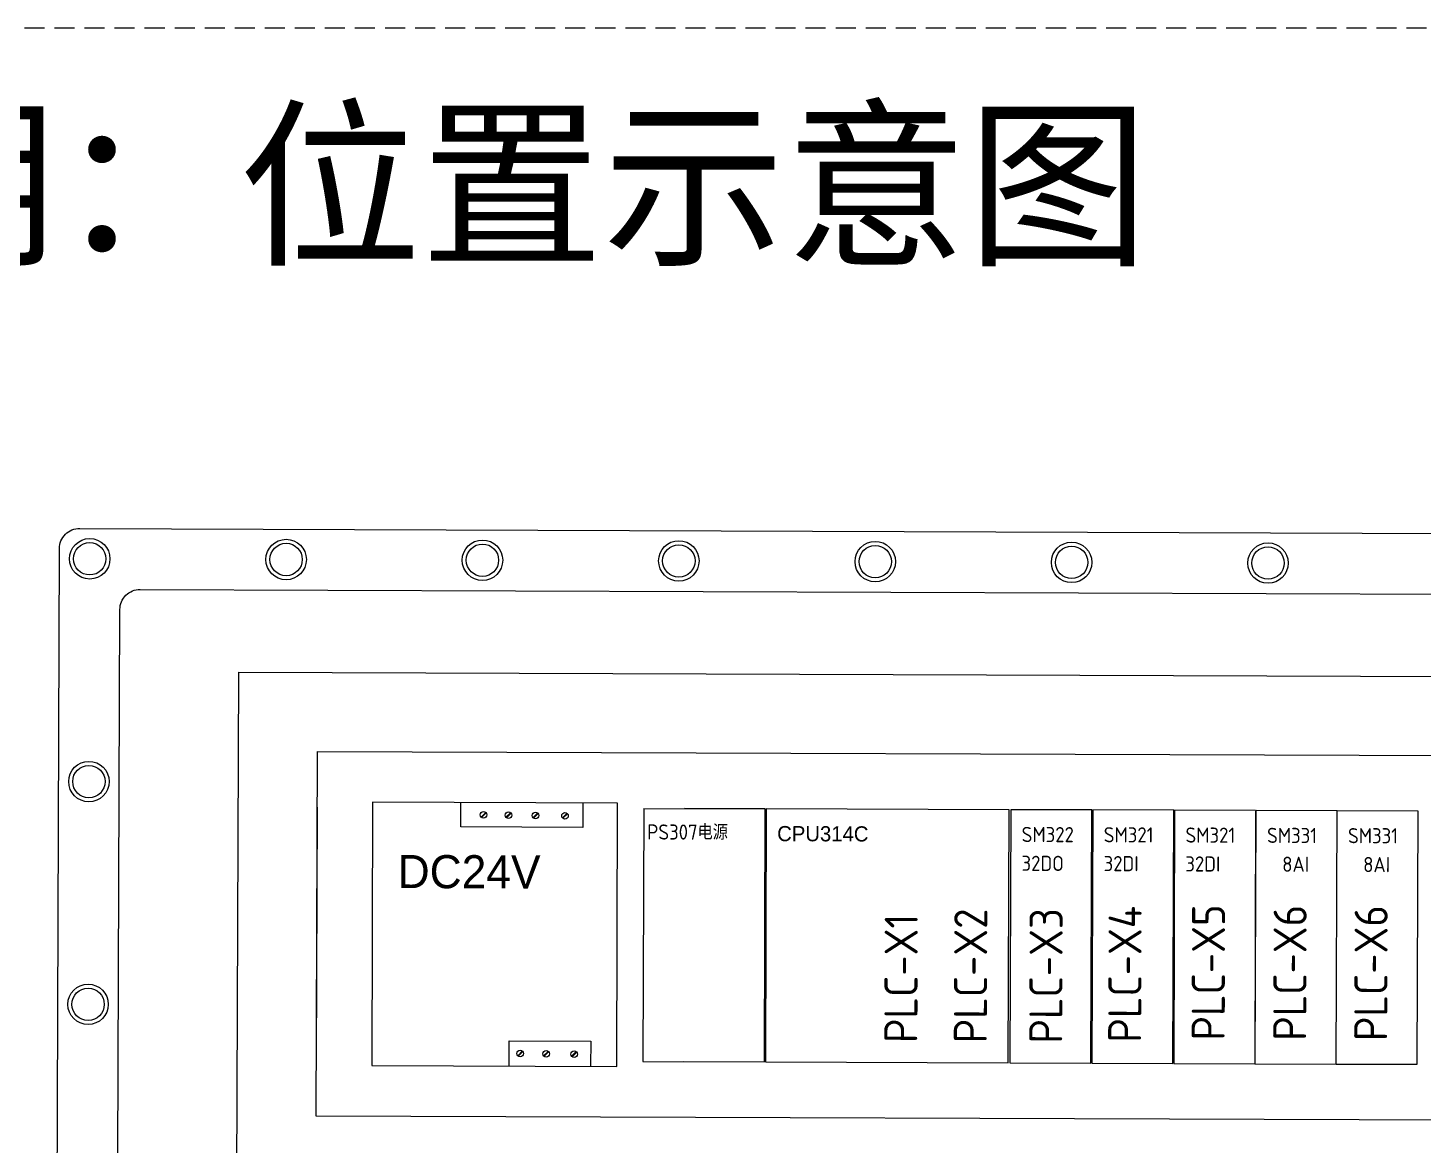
# Model space of a CAD drawing. Header units: millimetres. Extents: x 32721 to 103787, y 57624 to 127312.
# Drawn here: x 37744.6 to 38092.8, y 65384.5 to 65663.3 of the extents above; entities that cross this region are included whole.
import ezdxf

# ---------------------------------------------------------------- set-up
doc = ezdxf.new("R2010")
doc.units = ezdxf.units.MM
doc.header["$LTSCALE"] = 10
doc.linetypes.add('DASHED', pattern=[0.75, 0.5, -0.25])
doc.layers.get('0').update_dxf_attribs({"lineweight": 18})
doc.layers.add('1轮廓实线层', color=7, linetype='Continuous', lineweight=18)
doc.layers.add('6文字层', color=3, linetype='Continuous', lineweight=18)
doc.styles.add('FS', font='')
doc.styles.get("Standard").update_dxf_attribs({"font": 'isocp.shx', "width": 0.707, "bigfont": 'hztxt.shx'})
doc.styles.add('样式 1', font='SIMYOU.TTF', dxfattribs={"width": 0.75})
doc.styles.get('FS').set_extended_font_data('宋体')

msp = doc.modelspace()

# ---------------------------------------------------------------- linework, layer by layer
at = {"layer": '1轮廓实线层'}
for p, q in [((37757.48, 65538.42), (38454.95, 65535.9)), ((37772.59, 65523.2), (38439.73, 65520.79)), ((37795.97, 65169.7), (37797.17, 65502.52)), ((37797.17, 65502.52), (38415, 65500.29)), ((37816.49, 65391.77), (37816.82, 65482.75)), ((37816.82, 65482.75), (38395.21, 65480.66)), ((37816.76, 65468.84), (37816.53, 65405.67)), ((37816.76, 65468.84), (37816.53, 65405.67)), ((37830.61, 65470.06), (37830.37, 65404.35)), ((37891.77, 65469.84), (37830.61, 65470.06)), ((37891.53, 65404.13), (37891.77, 65469.84)), ((37898.32, 65468.55), (37898.09, 65405.37)), ((37898.32, 65468.55), (37928.64, 65468.44)), ((37928.64, 65468.44), (37908.43, 65468.51)), ((37928.41, 65405.26), (37928.64, 65468.44)), ((37928.88, 65468.44), (37928.65, 65405.26)), ((37989.53, 65468.22), (37928.88, 65468.44)), ((37857.67, 65466.39), (37858.84, 65467.55)), ((37857.77, 65466.29), (37858.94, 65467.44)), ((37863.89, 65466.31), (37865.06, 65467.47)), ((37863.99, 65466.21), (37865.16, 65467.37)), ((37870.65, 65466.24), (37871.82, 65467.4)), ((37870.75, 65466.14), (37871.92, 65467.29)), ((37877.99, 65466.16), (37879.16, 65467.32)), ((37878.09, 65466.06), (37879.26, 65467.22)), ((37989.3, 65405.04), (37989.53, 65468.22)), ((37989.91, 65468.22), (37989.68, 65405.04)), ((38010.13, 65468.14), (37989.91, 65468.22)), ((38009.9, 65404.97), (38010.13, 65468.14)), ((38010.4, 65468.14), (38010.17, 65404.97)), ((38030.62, 65468.07), (38010.4, 65468.14)), ((38030.39, 65404.89), (38030.62, 65468.07)), ((38030.81, 65468.07), (38030.58, 65404.89)), ((38051.02, 65468), (38030.81, 65468.07)), ((38051.02, 65468), (38050.8, 65404.82)), ((38050.94, 65404.82), (38051.17, 65468)), ((38071.38, 65467.92), (38051.17, 65468)), ((38071.15, 65404.75), (38071.38, 65467.92)), ((38071.15, 65404.75), (38071.38, 65467.92)), ((38091.6, 65467.85), (38071.38, 65467.92)), ((38091.37, 65404.67), (38091.6, 65467.85)), ((37866.82, 65406.83), (37867.98, 65407.98)), ((37866.92, 65406.73), (37868.08, 65407.88)), ((37873.28, 65406.75), (37874.45, 65407.91)), ((37873.38, 65406.65), (37874.55, 65407.81)), ((37880.29, 65406.68), (37881.46, 65407.83)), ((37880.39, 65406.57), (37881.56, 65407.73)), ((37830.37, 65404.35), (37891.53, 65404.13)), ((37898.09, 65405.37), (37928.41, 65405.26)), ((37908.2, 65405.34), (37928.41, 65405.26)), ((37928.65, 65405.26), (37989.3, 65405.04)), ((37989.68, 65405.04), (38009.9, 65404.97)), ((38010.17, 65404.97), (38030.39, 65404.89)), ((38030.58, 65404.89), (38050.8, 65404.82)), ((38050.94, 65404.82), (38071.15, 65404.75)), ((38071.15, 65404.75), (38091.37, 65404.67)), ((38192.22, 65390.41), (37816.48, 65391.77)), ((38394.88, 65389.68), (37816.49, 65391.77))]:
    msp.add_line(p, q, dxfattribs=at)
at = {"layer": '1轮廓实线层', "linetype": 'DASHED'}
msp.add_lwpolyline([(37616.2, 65663.32), (38552.14, 65663.32), (38552.14, 64797.17), (37616.2, 64797.17)], close=True, dxfattribs=at)
at = {"layer": '1轮廓实线层'}
for points in [[(38453.49, 65131.57), (37756.02, 65134.09, -0.414214), (37750.99, 65139.16), (37752.41, 65533.38, -0.414214), (37757.48, 65538.42)], [(37771.24, 65149.2, -0.414214), (37766.2, 65154.27), (37767.52, 65518.17, -0.414214), (37772.59, 65523.2)]]:
    msp.add_lwpolyline(points, format="xyb", dxfattribs=at)
for points in [[(37883.08, 65469.87), (37883.06, 65463.79), (37852.6, 65463.9), (37852.62, 65469.98)], [(37864.68, 65404.23), (37864.7, 65410.5), (37885.06, 65410.43), (37885.03, 65404.16)]]:
    msp.add_lwpolyline(points, dxfattribs=at)
for centre, radius in [((37759.98, 65530.83), 5.05), ((37759.98, 65530.83), 4.04), ((37809.01, 65530.65), 5.05), ((37809.01, 65530.65), 4.04), ((37858.03, 65530.47), 5.05), ((37858.03, 65530.47), 4.04), ((37907.05, 65530.3), 5.05), ((37956.08, 65530.12), 5.05), ((38005.1, 65529.94), 5.05), ((38054.13, 65529.77), 5.05), ((37907.05, 65530.3), 4.04), ((37956.08, 65530.12), 4.04), ((38005.1, 65529.94), 4.04), ((38054.13, 65529.77), 4.04), ((37759.78, 65475.23), 5.05), ((37759.78, 65475.23), 4.04), ((37858.3, 65466.92), 0.821), ((37864.52, 65466.84), 0.821), ((37871.28, 65466.77), 0.821), ((37878.63, 65466.69), 0.821), ((37759.58, 65419.64), 5.05), ((37759.58, 65419.64), 4.04), ((37867.45, 65407.36), 0.821), ((37873.91, 65407.28), 0.821), ((37880.92, 65407.2), 0.821)]:
    msp.add_circle(centre, radius, dxfattribs=at)

# ---------------------------------------------------------------- texts
at = {"color": 3, "style": 'FS'}
msp.add_text('说明：位置示意图', height=33.333, dxfattribs=at).set_placement((37660.75, 65607.49))
at = {"layer": '1轮廓实线层'}
for s, p in [('PS307电源', (37899.13, 65460.77)), ('SM322', (37992.62, 65460.14)), ('SM321', (38013.11, 65460.07)), ('SM321', (38033.52, 65460)), ('SM331', (38053.88, 65459.92)), ('SM331', (38074.09, 65459.85)), ('32DO', (37992.6, 65452.95)), ('32DI', (38013.09, 65452.88)), ('32DI', (38033.49, 65452.8)), ('8AI', (38057.67, 65452.72)), ('8AI', (38077.88, 65452.64))]:
    msp.add_text(s, height=3.785, rotation=359.7932, dxfattribs=at).set_placement(p)
at = {"layer": '1轮廓实线层', "style": '样式 1'}
msp.add_text('CPU314C', height=3.785, rotation=359.7932, dxfattribs=at).set_placement((37931.59, 65460.36))
at = {"layer": '6文字层', "style": '样式 1'}
msp.add_text('DC24V', height=8.269, rotation=359.7932, dxfattribs=at).set_placement((37836.85, 65448.66))
at = {"layer": '6文字层'}
for s, p in [('PLC-X4', (38022.48, 65410.07)), ('PLC-X5', (38043.32, 65410.6)), ('PLC-X1', (37966.6, 65409.97)), ('PLC-X2', (37983.95, 65409.91)), ('PLC-X3', (38002.78, 65409.84)), ('PLC-X6', (38063.68, 65410.53)), ('PLC-X6', (38083.9, 65410.45))]:
    msp.add_text(s, height=8.269, rotation=89.7932, dxfattribs=at).set_placement(p)

doc.saveas('drawing.dxf')
